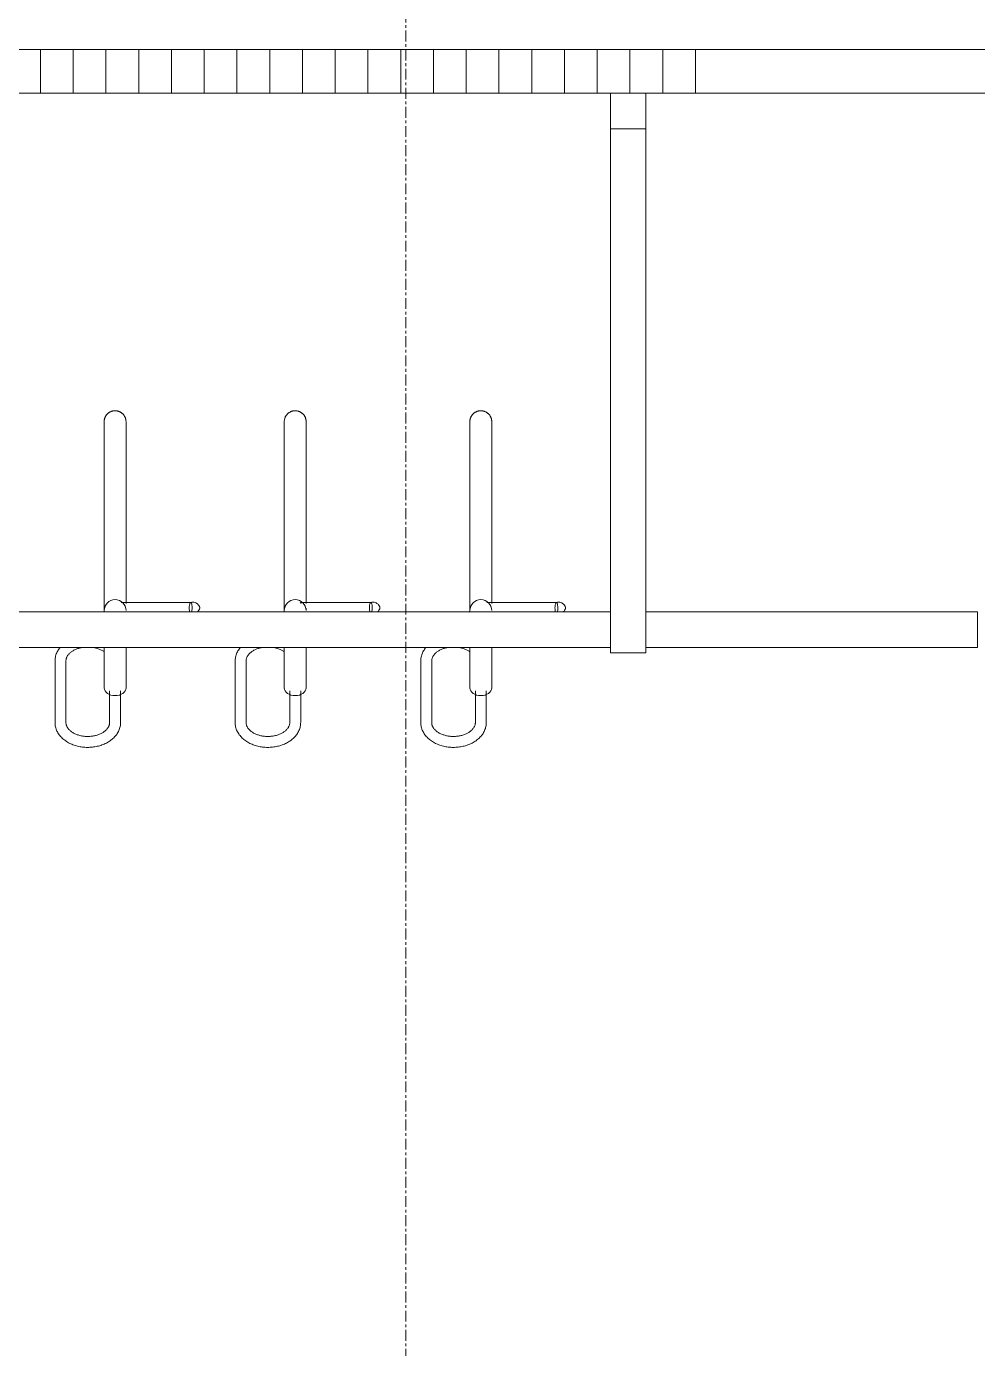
# Model space of a CAD drawing. Header units: inches. Extents: x 3268 to 7018, y 976 to 6708.
# Drawn here: x 4537.1 to 4580.7, y 3750.7 to 3811.2 of the extents above; entities that cross this region are included whole.
import ezdxf

# ---------------------------------------------------------------- set-up
doc = ezdxf.new("R2010")
doc.units = ezdxf.units.IN
doc.header["$MEASUREMENT"] = 0
doc.linetypes.add('Grid Line 1_2_', pattern=[0.875, 0.5, -0.125, 0.125, -0.125])
for name, color, linetype, lineweight in [('A-GENM', 13, 'Continuous', 9), ('A-WALL', 113, 'Continuous', 9), ('A-WALL-PATT', 111, 'Continuous', 15), ('S-GRID', 1, 'Continuous', 9)]:
    doc.layers.add(name, color=color, linetype=linetype, lineweight=lineweight)

# ---------------------------------------------------------------- blocks, each defined once
blk = doc.blocks.new('Bike File Wall - as Specified-6058706-Overall Retail Plan Opt 2')
at = {"layer": 'A-GENM'}
for p, q in [((4563.875, 3806.524), (4563.875, 3808.149)), ((4565.5, 3808.149), (4563.875, 3808.149)), ((4565.5, 3808.149), (4565.5, 3806.524)), ((4563.875, 3782.524), (4563.875, 3806.524)), ((4563.875, 3806.524), (4565.5, 3806.524)), ((4565.5, 3806.524), (4565.5, 3782.524)), ((4540.688, 3792.234), (4540.688, 3785.34)), ((4540.688, 3792.234), (4540.688, 3784.399)), ((4541.688, 3785.34), (4541.688, 3792.234)), ((4541.688, 3784.803), (4541.688, 3792.234)), ((4548.938, 3792.234), (4548.938, 3785.34)), ((4548.938, 3792.234), (4548.938, 3784.399)), ((4549.938, 3785.34), (4549.938, 3792.234)), ((4549.938, 3784.803), (4549.938, 3792.234)), ((4557.438, 3792.234), (4557.438, 3785.34)), ((4557.438, 3792.234), (4557.438, 3784.399)), ((4558.438, 3785.34), (4558.438, 3792.234)), ((4558.438, 3784.803), (4558.438, 3792.234)), ((4544.65, 3784.836), (4541.471, 3784.836)), ((4552.9, 3784.836), (4549.696, 3784.836)), ((4561.4, 3784.836), (4558.221, 3784.836)), ((4563.875, 3784.399), (4533.5, 3784.399)), ((4580.688, 3784.399), (4565.5, 3784.399)), ((4580.688, 3784.399), (4580.688, 3782.774)), ((4563.875, 3782.774), (4533.5, 3782.774)), ((4540.688, 3782.774), (4540.688, 3780.92)), ((4541.688, 3780.92), (4541.688, 3782.774)), ((4548.938, 3782.774), (4548.938, 3780.92)), ((4549.938, 3780.92), (4549.938, 3782.774)), ((4557.438, 3782.774), (4557.438, 3780.92)), ((4558.438, 3780.92), (4558.438, 3782.774)), ((4563.875, 3782.524), (4565.5, 3782.524)), ((4580.688, 3782.774), (4565.5, 3782.774)), ((4538.438, 3782.158), (4538.438, 3779.329)), ((4538.938, 3779.329), (4538.938, 3782.158)), ((4546.688, 3782.158), (4546.688, 3779.329)), ((4547.188, 3779.329), (4547.188, 3782.158)), ((4555.188, 3782.158), (4555.188, 3779.329)), ((4555.688, 3779.329), (4555.688, 3782.158)), ((4540.938, 3780.791), (4540.938, 3779.329)), ((4541.438, 3779.329), (4541.438, 3780.791)), ((4549.188, 3780.791), (4549.188, 3779.329)), ((4549.688, 3779.329), (4549.688, 3780.791)), ((4557.688, 3780.791), (4557.688, 3779.329)), ((4558.188, 3779.329), (4558.188, 3780.791))]:
    blk.add_line(p, q, dxfattribs=at)
at = {"layer": 'A-GENM', "flags": 128}
for points in [[(4540.688, 3793.113), (4540.688, 3793.133), (4540.689, 3793.153), (4540.691, 3793.173), (4540.694, 3793.192), (4540.698, 3793.212), (4540.702, 3793.232), (4540.707, 3793.251), (4540.713, 3793.27), (4540.72, 3793.289), (4540.727, 3793.307), (4540.735, 3793.326), (4540.744, 3793.344), (4540.754, 3793.361), (4540.764, 3793.378), (4540.775, 3793.395), (4540.787, 3793.411), (4540.799, 3793.427), (4540.812, 3793.442), (4540.825, 3793.457), (4540.839, 3793.471), (4540.854, 3793.485), (4540.869, 3793.498), (4540.885, 3793.511), (4540.901, 3793.522), (4540.918, 3793.533), (4540.935, 3793.544), (4540.952, 3793.554), (4540.97, 3793.563), (4540.988, 3793.571), (4541.007, 3793.579), (4541.025, 3793.586), (4541.044, 3793.592), (4541.064, 3793.597), (4541.083, 3793.602), (4541.103, 3793.605), (4541.123, 3793.608), (4541.143, 3793.611), (4541.162, 3793.612), (4541.182, 3793.613), (4541.202, 3793.613), (4541.222, 3793.612), (4541.242, 3793.61), (4541.262, 3793.607), (4541.282, 3793.604), (4541.301, 3793.6), (4541.321, 3793.595), (4541.34, 3793.589), (4541.359, 3793.583), (4541.378, 3793.575), (4541.396, 3793.567), (4541.414, 3793.559), (4541.432, 3793.549), (4541.449, 3793.539), (4541.466, 3793.528), (4541.482, 3793.517), (4541.498, 3793.505), (4541.513, 3793.492), (4541.528, 3793.479), (4541.543, 3793.465), (4541.557, 3793.45), (4541.57, 3793.435), (4541.582, 3793.42), (4541.594, 3793.404), (4541.606, 3793.387), (4541.616, 3793.37), (4541.626, 3793.353), (4541.636, 3793.335), (4541.644, 3793.317), (4541.652, 3793.299), (4541.659, 3793.28), (4541.665, 3793.261), (4541.671, 3793.242), (4541.676, 3793.223), (4541.68, 3793.203), (4541.683, 3793.183), (4541.685, 3793.163), (4541.687, 3793.144), (4541.688, 3793.124), (4541.688, 3793.113)], [(4548.938, 3793.113), (4548.938, 3793.133), (4548.939, 3793.153), (4548.941, 3793.173), (4548.944, 3793.192), (4548.948, 3793.212), (4548.952, 3793.232), (4548.957, 3793.251), (4548.963, 3793.27), (4548.97, 3793.289), (4548.977, 3793.307), (4548.985, 3793.326), (4548.994, 3793.344), (4549.004, 3793.361), (4549.014, 3793.378), (4549.025, 3793.395), (4549.037, 3793.411), (4549.049, 3793.427), (4549.062, 3793.442), (4549.075, 3793.457), (4549.089, 3793.471), (4549.104, 3793.485), (4549.119, 3793.498), (4549.135, 3793.511), (4549.151, 3793.522), (4549.168, 3793.533), (4549.185, 3793.544), (4549.202, 3793.554), (4549.22, 3793.563), (4549.238, 3793.571), (4549.257, 3793.579), (4549.275, 3793.586), (4549.294, 3793.592), (4549.314, 3793.597), (4549.333, 3793.602), (4549.353, 3793.605), (4549.373, 3793.608), (4549.393, 3793.611), (4549.412, 3793.612), (4549.432, 3793.613), (4549.452, 3793.613), (4549.472, 3793.612), (4549.492, 3793.61), (4549.512, 3793.607), (4549.532, 3793.604), (4549.551, 3793.6), (4549.571, 3793.595), (4549.59, 3793.589), (4549.609, 3793.583), (4549.628, 3793.575), (4549.646, 3793.567), (4549.664, 3793.559), (4549.682, 3793.549), (4549.699, 3793.539), (4549.716, 3793.528), (4549.732, 3793.517), (4549.748, 3793.505), (4549.763, 3793.492), (4549.778, 3793.479), (4549.793, 3793.465), (4549.807, 3793.45), (4549.82, 3793.435), (4549.832, 3793.42), (4549.844, 3793.404), (4549.856, 3793.387), (4549.866, 3793.37), (4549.876, 3793.353), (4549.886, 3793.335), (4549.894, 3793.317), (4549.902, 3793.299), (4549.909, 3793.28), (4549.915, 3793.261), (4549.921, 3793.242), (4549.926, 3793.223), (4549.93, 3793.203), (4549.933, 3793.183), (4549.935, 3793.163), (4549.937, 3793.144), (4549.938, 3793.124), (4549.938, 3793.113)], [(4557.438, 3793.113), (4557.438, 3793.133), (4557.439, 3793.153), (4557.441, 3793.173), (4557.444, 3793.192), (4557.448, 3793.212), (4557.452, 3793.232), (4557.457, 3793.251), (4557.463, 3793.27), (4557.47, 3793.289), (4557.477, 3793.307), (4557.485, 3793.326), (4557.494, 3793.344), (4557.504, 3793.361), (4557.514, 3793.378), (4557.525, 3793.395), (4557.537, 3793.411), (4557.549, 3793.427), (4557.562, 3793.442), (4557.575, 3793.457), (4557.589, 3793.471), (4557.604, 3793.485), (4557.619, 3793.498), (4557.635, 3793.511), (4557.651, 3793.522), (4557.668, 3793.533), (4557.685, 3793.544), (4557.702, 3793.554), (4557.72, 3793.563), (4557.738, 3793.571), (4557.757, 3793.579), (4557.775, 3793.586), (4557.794, 3793.592), (4557.814, 3793.597), (4557.833, 3793.602), (4557.853, 3793.605), (4557.873, 3793.608), (4557.893, 3793.611), (4557.912, 3793.612), (4557.932, 3793.613), (4557.952, 3793.613), (4557.972, 3793.612), (4557.992, 3793.61), (4558.012, 3793.607), (4558.032, 3793.604), (4558.051, 3793.6), (4558.071, 3793.595), (4558.09, 3793.589), (4558.109, 3793.583), (4558.128, 3793.575), (4558.146, 3793.567), (4558.164, 3793.559), (4558.182, 3793.549), (4558.199, 3793.539), (4558.216, 3793.528), (4558.232, 3793.517), (4558.248, 3793.505), (4558.263, 3793.492), (4558.278, 3793.479), (4558.293, 3793.465), (4558.307, 3793.45), (4558.32, 3793.435), (4558.332, 3793.42), (4558.344, 3793.404), (4558.356, 3793.387), (4558.366, 3793.37), (4558.376, 3793.353), (4558.386, 3793.335), (4558.394, 3793.317), (4558.402, 3793.299), (4558.409, 3793.28), (4558.415, 3793.261), (4558.421, 3793.242), (4558.426, 3793.223), (4558.43, 3793.203), (4558.433, 3793.183), (4558.435, 3793.163), (4558.437, 3793.144), (4558.438, 3793.124), (4558.438, 3793.113)], [(4540.688, 3792.234), (4540.688, 3792.317), (4540.688, 3792.397), (4540.688, 3792.473), (4540.688, 3792.545), (4540.688, 3792.613), (4540.688, 3792.677), (4540.688, 3792.738), (4540.688, 3792.794), (4540.688, 3792.845), (4540.688, 3792.893), (4540.688, 3792.936), (4540.688, 3792.974), (4540.688, 3793.008), (4540.688, 3793.037), (4540.688, 3793.061), (4540.688, 3793.081), (4540.688, 3793.096), (4540.688, 3793.106), (4540.688, 3793.112), (4540.688, 3793.113)], [(4540.688, 3793.113), (4540.688, 3793.11), (4540.688, 3793.103), (4540.688, 3793.091), (4540.688, 3793.074), (4540.688, 3793.053), (4540.688, 3793.027), (4540.688, 3792.996), (4540.688, 3792.96), (4540.688, 3792.92), (4540.688, 3792.876), (4540.688, 3792.827), (4540.688, 3792.774), (4540.688, 3792.716), (4540.688, 3792.654), (4540.688, 3792.589), (4540.688, 3792.519), (4540.688, 3792.445), (4540.688, 3792.368), (4540.688, 3792.287), (4540.688, 3792.234)], [(4541.688, 3792.234), (4541.688, 3792.317), (4541.688, 3792.397), (4541.688, 3792.473), (4541.688, 3792.545), (4541.688, 3792.613), (4541.688, 3792.677), (4541.688, 3792.738), (4541.688, 3792.794), (4541.688, 3792.845), (4541.688, 3792.893), (4541.688, 3792.936), (4541.688, 3792.974), (4541.688, 3793.008), (4541.688, 3793.037), (4541.688, 3793.061), (4541.688, 3793.081), (4541.688, 3793.096), (4541.688, 3793.106), (4541.688, 3793.112), (4541.688, 3793.113)], [(4541.688, 3793.113), (4541.688, 3793.11), (4541.688, 3793.103), (4541.688, 3793.091), (4541.688, 3793.074), (4541.688, 3793.053), (4541.688, 3793.027), (4541.688, 3792.996), (4541.688, 3792.96), (4541.688, 3792.92), (4541.688, 3792.876), (4541.688, 3792.827), (4541.688, 3792.774), (4541.688, 3792.716), (4541.688, 3792.654), (4541.688, 3792.589), (4541.688, 3792.519), (4541.688, 3792.445), (4541.688, 3792.368), (4541.688, 3792.287), (4541.688, 3792.234)], [(4548.938, 3792.234), (4548.938, 3792.317), (4548.938, 3792.397), (4548.938, 3792.473), (4548.938, 3792.545), (4548.938, 3792.613), (4548.938, 3792.677), (4548.938, 3792.738), (4548.938, 3792.794), (4548.938, 3792.845), (4548.938, 3792.893), (4548.938, 3792.936), (4548.938, 3792.974), (4548.938, 3793.008), (4548.938, 3793.037), (4548.938, 3793.061), (4548.938, 3793.081), (4548.938, 3793.096), (4548.938, 3793.106), (4548.938, 3793.112), (4548.938, 3793.113)], [(4548.938, 3793.113), (4548.938, 3793.11), (4548.938, 3793.103), (4548.938, 3793.091), (4548.938, 3793.074), (4548.938, 3793.053), (4548.938, 3793.027), (4548.938, 3792.996), (4548.938, 3792.96), (4548.938, 3792.92), (4548.938, 3792.876), (4548.938, 3792.827), (4548.938, 3792.774), (4548.938, 3792.716), (4548.938, 3792.654), (4548.938, 3792.589), (4548.938, 3792.519), (4548.938, 3792.445), (4548.938, 3792.368), (4548.938, 3792.287), (4548.938, 3792.234)], [(4549.938, 3792.234), (4549.938, 3792.317), (4549.938, 3792.397), (4549.938, 3792.473), (4549.938, 3792.545), (4549.938, 3792.613), (4549.938, 3792.677), (4549.938, 3792.738), (4549.938, 3792.794), (4549.938, 3792.845), (4549.938, 3792.893), (4549.938, 3792.936), (4549.938, 3792.974), (4549.938, 3793.008), (4549.938, 3793.037), (4549.938, 3793.061), (4549.938, 3793.081), (4549.938, 3793.096), (4549.938, 3793.106), (4549.938, 3793.112), (4549.938, 3793.113)], [(4549.938, 3793.113), (4549.938, 3793.11), (4549.938, 3793.103), (4549.938, 3793.091), (4549.938, 3793.074), (4549.938, 3793.053), (4549.938, 3793.027), (4549.938, 3792.996), (4549.938, 3792.96), (4549.938, 3792.92), (4549.938, 3792.876), (4549.938, 3792.827), (4549.938, 3792.774), (4549.938, 3792.716), (4549.938, 3792.654), (4549.938, 3792.589), (4549.938, 3792.519), (4549.938, 3792.445), (4549.938, 3792.368), (4549.938, 3792.287), (4549.938, 3792.234)], [(4557.438, 3792.234), (4557.438, 3792.317), (4557.438, 3792.397), (4557.438, 3792.473), (4557.438, 3792.545), (4557.438, 3792.613), (4557.438, 3792.677), (4557.438, 3792.738), (4557.438, 3792.794), (4557.438, 3792.845), (4557.438, 3792.893), (4557.438, 3792.936), (4557.438, 3792.974), (4557.438, 3793.008), (4557.438, 3793.037), (4557.438, 3793.061), (4557.438, 3793.081), (4557.438, 3793.096), (4557.438, 3793.106), (4557.438, 3793.112), (4557.438, 3793.113)], [(4557.438, 3793.113), (4557.438, 3793.11), (4557.438, 3793.103), (4557.438, 3793.091), (4557.438, 3793.074), (4557.438, 3793.053), (4557.438, 3793.027), (4557.438, 3792.996), (4557.438, 3792.96), (4557.438, 3792.92), (4557.438, 3792.876), (4557.438, 3792.827), (4557.438, 3792.774), (4557.438, 3792.716), (4557.438, 3792.654), (4557.438, 3792.589), (4557.438, 3792.519), (4557.438, 3792.445), (4557.438, 3792.368), (4557.438, 3792.287), (4557.438, 3792.234)], [(4558.438, 3792.234), (4558.438, 3792.317), (4558.438, 3792.397), (4558.438, 3792.473), (4558.438, 3792.545), (4558.438, 3792.613), (4558.438, 3792.677), (4558.438, 3792.738), (4558.438, 3792.794), (4558.438, 3792.845), (4558.438, 3792.893), (4558.438, 3792.936), (4558.438, 3792.974), (4558.438, 3793.008), (4558.438, 3793.037), (4558.438, 3793.061), (4558.438, 3793.081), (4558.438, 3793.096), (4558.438, 3793.106), (4558.438, 3793.112), (4558.438, 3793.113)], [(4558.438, 3793.113), (4558.438, 3793.11), (4558.438, 3793.103), (4558.438, 3793.091), (4558.438, 3793.074), (4558.438, 3793.053), (4558.438, 3793.027), (4558.438, 3792.996), (4558.438, 3792.96), (4558.438, 3792.92), (4558.438, 3792.876), (4558.438, 3792.827), (4558.438, 3792.774), (4558.438, 3792.716), (4558.438, 3792.654), (4558.438, 3792.589), (4558.438, 3792.519), (4558.438, 3792.445), (4558.438, 3792.368), (4558.438, 3792.287), (4558.438, 3792.234)], [(4540.688, 3784.521), (4540.688, 3784.547), (4540.688, 3784.578), (4540.688, 3784.613), (4540.688, 3784.653), (4540.688, 3784.698), (4540.688, 3784.747), (4540.688, 3784.8), (4540.688, 3784.858), (4540.688, 3784.919), (4540.688, 3784.985), (4540.688, 3785.055), (4540.688, 3785.128), (4540.688, 3785.206), (4540.688, 3785.287), (4540.688, 3785.34)], [(4541.688, 3785.34), (4541.688, 3785.257), (4541.688, 3785.177), (4541.688, 3785.101), (4541.688, 3785.029), (4541.688, 3784.961), (4541.688, 3784.896), (4541.688, 3784.836), (4541.688, 3784.78)], [(4548.938, 3784.698), (4548.938, 3784.747), (4548.938, 3784.8), (4548.938, 3784.858), (4548.938, 3784.919), (4548.938, 3784.985), (4548.938, 3785.055), (4548.938, 3785.128), (4548.938, 3785.206), (4548.938, 3785.287), (4548.938, 3785.34)], [(4549.938, 3785.34), (4549.938, 3785.257), (4549.938, 3785.177), (4549.938, 3785.101), (4549.938, 3785.029), (4549.938, 3784.961), (4549.938, 3784.896), (4549.938, 3784.836), (4549.938, 3784.78)], [(4557.438, 3784.521), (4557.438, 3784.547), (4557.438, 3784.578), (4557.438, 3784.613), (4557.438, 3784.653), (4557.438, 3784.698), (4557.438, 3784.747), (4557.438, 3784.8), (4557.438, 3784.858), (4557.438, 3784.919), (4557.438, 3784.985), (4557.438, 3785.055), (4557.438, 3785.128), (4557.438, 3785.206), (4557.438, 3785.287), (4557.438, 3785.34)], [(4558.438, 3785.34), (4558.438, 3785.257), (4558.438, 3785.177), (4558.438, 3785.101), (4558.438, 3785.029), (4558.438, 3784.961), (4558.438, 3784.896), (4558.438, 3784.836), (4558.438, 3784.78)], [(4544.646, 3784.835), (4544.696, 3784.846), (4544.75, 3784.848), (4544.802, 3784.842), (4544.851, 3784.83), (4544.893, 3784.812), (4544.929, 3784.792), (4544.957, 3784.77), (4544.98, 3784.75), (4544.998, 3784.731), (4545.013, 3784.713), (4545.024, 3784.698), (4545.033, 3784.684), (4545.04, 3784.671), (4545.045, 3784.66), (4545.05, 3784.65), (4545.054, 3784.642), (4545.057, 3784.634), (4545.059, 3784.627), (4545.061, 3784.622), (4545.062, 3784.616), (4545.064, 3784.612), (4545.065, 3784.608), (4545.066, 3784.604), (4545.066, 3784.601), (4545.067, 3784.598), (4545.067, 3784.596), (4545.068, 3784.594), (4545.068, 3784.593), (4545.068, 3784.591), (4545.068, 3784.59), (4545.068, 3784.589), (4545.068, 3784.588), (4545.068, 3784.588), (4545.069, 3784.587), (4545.069, 3784.587)], [(4552.896, 3784.835), (4552.946, 3784.846), (4553, 3784.848), (4553.052, 3784.842), (4553.101, 3784.83), (4553.143, 3784.812), (4553.179, 3784.792), (4553.207, 3784.77), (4553.23, 3784.75), (4553.248, 3784.731), (4553.263, 3784.713), (4553.274, 3784.698), (4553.283, 3784.684), (4553.29, 3784.671), (4553.295, 3784.66), (4553.3, 3784.65), (4553.304, 3784.642), (4553.307, 3784.634), (4553.309, 3784.627), (4553.311, 3784.622), (4553.312, 3784.616), (4553.314, 3784.612), (4553.315, 3784.608), (4553.316, 3784.604), (4553.316, 3784.601), (4553.317, 3784.598), (4553.317, 3784.596), (4553.318, 3784.594), (4553.318, 3784.593), (4553.318, 3784.591), (4553.318, 3784.59), (4553.318, 3784.589), (4553.318, 3784.588), (4553.318, 3784.588), (4553.319, 3784.587), (4553.319, 3784.587)], [(4561.396, 3784.835), (4561.446, 3784.846), (4561.5, 3784.848), (4561.552, 3784.842), (4561.601, 3784.83), (4561.643, 3784.812), (4561.679, 3784.792), (4561.707, 3784.77), (4561.73, 3784.75), (4561.748, 3784.731), (4561.763, 3784.713), (4561.774, 3784.698), (4561.783, 3784.684), (4561.79, 3784.671), (4561.795, 3784.66), (4561.8, 3784.65), (4561.804, 3784.642), (4561.807, 3784.634), (4561.809, 3784.627), (4561.811, 3784.622), (4561.812, 3784.616), (4561.814, 3784.612), (4561.815, 3784.608), (4561.816, 3784.604), (4561.816, 3784.601), (4561.817, 3784.598), (4561.817, 3784.596), (4561.818, 3784.594), (4561.818, 3784.593), (4561.818, 3784.591), (4561.818, 3784.59), (4561.818, 3784.589), (4561.818, 3784.588), (4561.818, 3784.588), (4561.819, 3784.587), (4561.819, 3784.587)], [(4540.693, 3784.391), (4540.69, 3784.41), (4540.689, 3784.43), (4540.688, 3784.45), (4540.688, 3784.461)], [(4544.957, 3784.402), (4544.98, 3784.422), (4544.998, 3784.441), (4545.013, 3784.459), (4545.024, 3784.474), (4545.033, 3784.488), (4545.04, 3784.501), (4545.045, 3784.512), (4545.05, 3784.522), (4545.054, 3784.53), (4545.057, 3784.538), (4545.059, 3784.545), (4545.061, 3784.551), (4545.062, 3784.556), (4545.064, 3784.56), (4545.065, 3784.564), (4545.066, 3784.568), (4545.066, 3784.571), (4545.067, 3784.574), (4545.067, 3784.576), (4545.068, 3784.578), (4545.068, 3784.58), (4545.068, 3784.581), (4545.068, 3784.582), (4545.068, 3784.583), (4545.068, 3784.584), (4545.068, 3784.585), (4545.069, 3784.585), (4545.069, 3784.585)], [(4549.938, 3784.566), (4549.938, 3784.537), (4549.938, 3784.512)], [(4553.207, 3784.402), (4553.23, 3784.422), (4553.248, 3784.441), (4553.263, 3784.459), (4553.274, 3784.474), (4553.283, 3784.488), (4553.29, 3784.501), (4553.295, 3784.512), (4553.3, 3784.522), (4553.304, 3784.53), (4553.307, 3784.538), (4553.309, 3784.545), (4553.311, 3784.551), (4553.312, 3784.556), (4553.314, 3784.56), (4553.315, 3784.564), (4553.316, 3784.568), (4553.316, 3784.571), (4553.317, 3784.574), (4553.317, 3784.576), (4553.318, 3784.578), (4553.318, 3784.58), (4553.318, 3784.581), (4553.318, 3784.582), (4553.318, 3784.583), (4553.318, 3784.584), (4553.318, 3784.585), (4553.319, 3784.585), (4553.319, 3784.585)], [(4557.443, 3784.391), (4557.44, 3784.41), (4557.439, 3784.43), (4557.438, 3784.45), (4557.438, 3784.461)], [(4561.707, 3784.402), (4561.73, 3784.422), (4561.748, 3784.441), (4561.763, 3784.459), (4561.774, 3784.474), (4561.783, 3784.488), (4561.79, 3784.501), (4561.795, 3784.512), (4561.8, 3784.522), (4561.804, 3784.53), (4561.807, 3784.538), (4561.809, 3784.545), (4561.811, 3784.551), (4561.812, 3784.556), (4561.814, 3784.56), (4561.815, 3784.564), (4561.816, 3784.568), (4561.816, 3784.571), (4561.817, 3784.574), (4561.817, 3784.576), (4561.818, 3784.578), (4561.818, 3784.58), (4561.818, 3784.581), (4561.818, 3784.582), (4561.818, 3784.583), (4561.818, 3784.584), (4561.818, 3784.585), (4561.819, 3784.585), (4561.819, 3784.585)], [(4538.676, 3782.775), (4538.644, 3782.736), (4538.614, 3782.695), (4538.586, 3782.653), (4538.56, 3782.61), (4538.537, 3782.566), (4538.515, 3782.521), (4538.497, 3782.475), (4538.48, 3782.428), (4538.466, 3782.38), (4538.455, 3782.332), (4538.447, 3782.283), (4538.441, 3782.234), (4538.438, 3782.184), (4538.438, 3782.158)], [(4538.938, 3782.158), (4538.938, 3782.179), (4538.94, 3782.2), (4538.943, 3782.222), (4538.948, 3782.243), (4538.953, 3782.264), (4538.96, 3782.286), (4538.968, 3782.308), (4538.978, 3782.33), (4538.989, 3782.352), (4539.001, 3782.374), (4539.015, 3782.396), (4539.03, 3782.418), (4539.047, 3782.44), (4539.066, 3782.461), (4539.086, 3782.483), (4539.107, 3782.504), (4539.13, 3782.525), (4539.155, 3782.546), (4539.181, 3782.566), (4539.208, 3782.586), (4539.237, 3782.605), (4539.268, 3782.623), (4539.299, 3782.641), (4539.332, 3782.658), (4539.366, 3782.674), (4539.401, 3782.689), (4539.437, 3782.703), (4539.474, 3782.717), (4539.512, 3782.729), (4539.551, 3782.741), (4539.591, 3782.751), (4539.631, 3782.76), (4539.672, 3782.768), (4539.714, 3782.775)], [(4540.181, 3782.772), (4540.222, 3782.764), (4540.263, 3782.756), (4540.303, 3782.746), (4540.343, 3782.735), (4540.381, 3782.724), (4540.419, 3782.711), (4540.455, 3782.697), (4540.491, 3782.682), (4540.526, 3782.667), (4540.559, 3782.65), (4540.591, 3782.633), (4540.622, 3782.615), (4540.652, 3782.596), (4540.68, 3782.577)], [(4546.926, 3782.775), (4546.894, 3782.736), (4546.864, 3782.695), (4546.836, 3782.653), (4546.81, 3782.61), (4546.787, 3782.566), (4546.765, 3782.521), (4546.747, 3782.475), (4546.73, 3782.428), (4546.716, 3782.38), (4546.705, 3782.332), (4546.697, 3782.283), (4546.691, 3782.234), (4546.688, 3782.184), (4546.688, 3782.158)], [(4547.188, 3782.158), (4547.188, 3782.179), (4547.19, 3782.2), (4547.193, 3782.222), (4547.198, 3782.243), (4547.203, 3782.264), (4547.21, 3782.286), (4547.218, 3782.308), (4547.228, 3782.33), (4547.239, 3782.352), (4547.251, 3782.374), (4547.265, 3782.396), (4547.28, 3782.418), (4547.297, 3782.44), (4547.316, 3782.461), (4547.336, 3782.483), (4547.357, 3782.504), (4547.38, 3782.525), (4547.405, 3782.546), (4547.431, 3782.566), (4547.458, 3782.586), (4547.487, 3782.605), (4547.518, 3782.623), (4547.549, 3782.641), (4547.582, 3782.658), (4547.616, 3782.674), (4547.651, 3782.689), (4547.687, 3782.703), (4547.724, 3782.717), (4547.762, 3782.729), (4547.801, 3782.741), (4547.841, 3782.751), (4547.881, 3782.76), (4547.922, 3782.768), (4547.964, 3782.775)], [(4548.431, 3782.772), (4548.472, 3782.764), (4548.513, 3782.756), (4548.553, 3782.746), (4548.593, 3782.735), (4548.631, 3782.724), (4548.669, 3782.711), (4548.705, 3782.697), (4548.741, 3782.682), (4548.776, 3782.667), (4548.809, 3782.65), (4548.841, 3782.633), (4548.872, 3782.615), (4548.902, 3782.596), (4548.93, 3782.577)], [(4555.426, 3782.775), (4555.394, 3782.736), (4555.364, 3782.695), (4555.336, 3782.653), (4555.31, 3782.61), (4555.287, 3782.566), (4555.265, 3782.521), (4555.247, 3782.475), (4555.23, 3782.428), (4555.216, 3782.38), (4555.205, 3782.332), (4555.197, 3782.283), (4555.191, 3782.234), (4555.188, 3782.184), (4555.188, 3782.158)], [(4555.688, 3782.158), (4555.688, 3782.179), (4555.69, 3782.2), (4555.693, 3782.222), (4555.698, 3782.243), (4555.703, 3782.264), (4555.71, 3782.286), (4555.718, 3782.308), (4555.728, 3782.33), (4555.739, 3782.352), (4555.751, 3782.374), (4555.765, 3782.396), (4555.78, 3782.418), (4555.797, 3782.44), (4555.816, 3782.461), (4555.836, 3782.483), (4555.857, 3782.504), (4555.88, 3782.525), (4555.905, 3782.546), (4555.931, 3782.566), (4555.958, 3782.586), (4555.987, 3782.605), (4556.018, 3782.623), (4556.049, 3782.641), (4556.082, 3782.658), (4556.116, 3782.674), (4556.151, 3782.689), (4556.187, 3782.703), (4556.224, 3782.717), (4556.262, 3782.729), (4556.301, 3782.741), (4556.341, 3782.751), (4556.381, 3782.76), (4556.422, 3782.768), (4556.464, 3782.775)], [(4556.931, 3782.772), (4556.972, 3782.764), (4557.013, 3782.756), (4557.053, 3782.746), (4557.093, 3782.735), (4557.131, 3782.724), (4557.169, 3782.711), (4557.205, 3782.697), (4557.241, 3782.682), (4557.276, 3782.667), (4557.309, 3782.65), (4557.341, 3782.633), (4557.372, 3782.615), (4557.402, 3782.596), (4557.43, 3782.577)], [(4538.438, 3779.329), (4538.439, 3779.28), (4538.443, 3779.231), (4538.45, 3779.182), (4538.46, 3779.133), (4538.472, 3779.085), (4538.487, 3779.037), (4538.505, 3778.991), (4538.525, 3778.945), (4538.547, 3778.901), (4538.572, 3778.857), (4538.599, 3778.814), (4538.628, 3778.773), (4538.659, 3778.733), (4538.692, 3778.694), (4538.727, 3778.656), (4538.763, 3778.62), (4538.801, 3778.585), (4538.841, 3778.552), (4538.883, 3778.52), (4538.925, 3778.489), (4538.97, 3778.46), (4539.015, 3778.432), (4539.062, 3778.406), (4539.11, 3778.381), (4539.159, 3778.358), (4539.209, 3778.336), (4539.26, 3778.316), (4539.312, 3778.297), (4539.365, 3778.28), (4539.419, 3778.264), (4539.473, 3778.25), (4539.528, 3778.238), (4539.583, 3778.227), (4539.639, 3778.218), (4539.695, 3778.21), (4539.752, 3778.204), (4539.808, 3778.2), (4539.865, 3778.197), (4539.922, 3778.196), (4539.98, 3778.196), (4540.037, 3778.198), (4540.093, 3778.201), (4540.15, 3778.207), (4540.206, 3778.214), (4540.263, 3778.222), (4540.318, 3778.232), (4540.373, 3778.244), (4540.428, 3778.257), (4540.482, 3778.271), (4540.535, 3778.288), (4540.587, 3778.306), (4540.639, 3778.325), (4540.69, 3778.346), (4540.739, 3778.368), (4540.788, 3778.392), (4540.835, 3778.418), (4540.882, 3778.445), (4540.927, 3778.473), (4540.97, 3778.503), (4541.012, 3778.534), (4541.053, 3778.567), (4541.092, 3778.601), (4541.13, 3778.637), (4541.165, 3778.674), (4541.199, 3778.712), (4541.231, 3778.751), (4541.261, 3778.792), (4541.29, 3778.834), (4541.315, 3778.877), (4541.339, 3778.921), (4541.36, 3778.966), (4541.379, 3779.012), (4541.395, 3779.059), (4541.409, 3779.107), (4541.42, 3779.155), (4541.429, 3779.204), (4541.435, 3779.253), (4541.437, 3779.303), (4541.438, 3779.329)], [(4540.938, 3779.329), (4540.937, 3779.308), (4540.935, 3779.287), (4540.932, 3779.266), (4540.928, 3779.244), (4540.923, 3779.223), (4540.916, 3779.201), (4540.908, 3779.179), (4540.898, 3779.157), (4540.887, 3779.135), (4540.875, 3779.113), (4540.861, 3779.091), (4540.845, 3779.069), (4540.828, 3779.047), (4540.81, 3779.026), (4540.79, 3779.004), (4540.768, 3778.983), (4540.745, 3778.962), (4540.721, 3778.941), (4540.695, 3778.921), (4540.667, 3778.901), (4540.638, 3778.882), (4540.608, 3778.864), (4540.577, 3778.846), (4540.544, 3778.829), (4540.51, 3778.813), (4540.475, 3778.798), (4540.439, 3778.784), (4540.401, 3778.77), (4540.363, 3778.758), (4540.325, 3778.747), (4540.285, 3778.736), (4540.244, 3778.727), (4540.203, 3778.719), (4540.162, 3778.712), (4540.12, 3778.706), (4540.078, 3778.702), (4540.035, 3778.699), (4539.992, 3778.696), (4539.949, 3778.696), (4539.907, 3778.696), (4539.864, 3778.697), (4539.821, 3778.7), (4539.778, 3778.704), (4539.736, 3778.709), (4539.695, 3778.715), (4539.653, 3778.723), (4539.613, 3778.731), (4539.572, 3778.741), (4539.533, 3778.752), (4539.495, 3778.763), (4539.457, 3778.776), (4539.42, 3778.79), (4539.385, 3778.805), (4539.35, 3778.821), (4539.317, 3778.837), (4539.284, 3778.854), (4539.253, 3778.872), (4539.224, 3778.891), (4539.196, 3778.91), (4539.169, 3778.93), (4539.144, 3778.951), (4539.12, 3778.971), (4539.097, 3778.993), (4539.076, 3779.014), (4539.057, 3779.036), (4539.039, 3779.058), (4539.023, 3779.08), (4539.008, 3779.102), (4538.995, 3779.124), (4538.983, 3779.146), (4538.973, 3779.167), (4538.964, 3779.189), (4538.957, 3779.211), (4538.95, 3779.233), (4538.945, 3779.254), (4538.942, 3779.275), (4538.939, 3779.297), (4538.938, 3779.318), (4538.938, 3779.329)], [(4546.688, 3779.329), (4546.689, 3779.28), (4546.693, 3779.231), (4546.7, 3779.182), (4546.71, 3779.133), (4546.722, 3779.085), (4546.737, 3779.037), (4546.755, 3778.991), (4546.775, 3778.945), (4546.797, 3778.901), (4546.822, 3778.857), (4546.849, 3778.814), (4546.878, 3778.773), (4546.909, 3778.733), (4546.942, 3778.694), (4546.977, 3778.656), (4547.013, 3778.62), (4547.051, 3778.585), (4547.091, 3778.552), (4547.133, 3778.52), (4547.175, 3778.489), (4547.22, 3778.46), (4547.265, 3778.432), (4547.312, 3778.406), (4547.36, 3778.381), (4547.409, 3778.358), (4547.459, 3778.336), (4547.51, 3778.316), (4547.562, 3778.297), (4547.615, 3778.28), (4547.669, 3778.264), (4547.723, 3778.25), (4547.778, 3778.238), (4547.833, 3778.227), (4547.889, 3778.218), (4547.945, 3778.21), (4548.002, 3778.204), (4548.058, 3778.2), (4548.115, 3778.197), (4548.172, 3778.196), (4548.23, 3778.196), (4548.287, 3778.198), (4548.343, 3778.201), (4548.4, 3778.207), (4548.456, 3778.214), (4548.513, 3778.222), (4548.568, 3778.232), (4548.623, 3778.244), (4548.678, 3778.257), (4548.732, 3778.271), (4548.785, 3778.288), (4548.837, 3778.306), (4548.889, 3778.325), (4548.94, 3778.346), (4548.989, 3778.368), (4549.038, 3778.392), (4549.085, 3778.418), (4549.132, 3778.445), (4549.177, 3778.473), (4549.22, 3778.503), (4549.262, 3778.534), (4549.303, 3778.567), (4549.342, 3778.601), (4549.38, 3778.637), (4549.415, 3778.674), (4549.449, 3778.712), (4549.481, 3778.751), (4549.511, 3778.792), (4549.54, 3778.834), (4549.565, 3778.877), (4549.589, 3778.921), (4549.61, 3778.966), (4549.629, 3779.012), (4549.645, 3779.059), (4549.659, 3779.107), (4549.67, 3779.155), (4549.679, 3779.204), (4549.685, 3779.253), (4549.687, 3779.303), (4549.688, 3779.329)], [(4549.188, 3779.329), (4549.187, 3779.308), (4549.185, 3779.287), (4549.182, 3779.266), (4549.178, 3779.244), (4549.173, 3779.223), (4549.166, 3779.201), (4549.158, 3779.179), (4549.148, 3779.157), (4549.137, 3779.135), (4549.125, 3779.113), (4549.111, 3779.091), (4549.095, 3779.069), (4549.078, 3779.047), (4549.06, 3779.026), (4549.04, 3779.004), (4549.018, 3778.983), (4548.995, 3778.962), (4548.971, 3778.941), (4548.945, 3778.921), (4548.917, 3778.901), (4548.888, 3778.882), (4548.858, 3778.864), (4548.827, 3778.846), (4548.794, 3778.829), (4548.76, 3778.813), (4548.725, 3778.798), (4548.689, 3778.784), (4548.651, 3778.77), (4548.613, 3778.758), (4548.575, 3778.747), (4548.535, 3778.736), (4548.494, 3778.727), (4548.453, 3778.719), (4548.412, 3778.712), (4548.37, 3778.706), (4548.328, 3778.702), (4548.285, 3778.699), (4548.242, 3778.696), (4548.199, 3778.696), (4548.157, 3778.696), (4548.114, 3778.697), (4548.071, 3778.7), (4548.028, 3778.704), (4547.986, 3778.709), (4547.945, 3778.715), (4547.903, 3778.723), (4547.863, 3778.731), (4547.822, 3778.741), (4547.783, 3778.752), (4547.745, 3778.763), (4547.707, 3778.776), (4547.67, 3778.79), (4547.635, 3778.805), (4547.6, 3778.821), (4547.567, 3778.837), (4547.534, 3778.854), (4547.503, 3778.872), (4547.474, 3778.891), (4547.446, 3778.91), (4547.419, 3778.93), (4547.394, 3778.951), (4547.37, 3778.971), (4547.347, 3778.993), (4547.326, 3779.014), (4547.307, 3779.036), (4547.289, 3779.058), (4547.273, 3779.08), (4547.258, 3779.102), (4547.245, 3779.124), (4547.233, 3779.146), (4547.223, 3779.167), (4547.214, 3779.189), (4547.207, 3779.211), (4547.2, 3779.233), (4547.195, 3779.254), (4547.192, 3779.275), (4547.189, 3779.297), (4547.188, 3779.318), (4547.188, 3779.329)], [(4555.188, 3779.329), (4555.189, 3779.28), (4555.193, 3779.231), (4555.2, 3779.182), (4555.21, 3779.133), (4555.222, 3779.085), (4555.237, 3779.037), (4555.255, 3778.991), (4555.275, 3778.945), (4555.297, 3778.901), (4555.322, 3778.857), (4555.349, 3778.814), (4555.378, 3778.773), (4555.409, 3778.733), (4555.442, 3778.694), (4555.477, 3778.656), (4555.513, 3778.62), (4555.551, 3778.585), (4555.591, 3778.552), (4555.633, 3778.52), (4555.675, 3778.489), (4555.72, 3778.46), (4555.765, 3778.432), (4555.812, 3778.406), (4555.86, 3778.381), (4555.909, 3778.358), (4555.959, 3778.336), (4556.01, 3778.316), (4556.062, 3778.297), (4556.115, 3778.28), (4556.169, 3778.264), (4556.223, 3778.25), (4556.278, 3778.238), (4556.333, 3778.227), (4556.389, 3778.218), (4556.445, 3778.21), (4556.502, 3778.204), (4556.558, 3778.2), (4556.615, 3778.197), (4556.672, 3778.196), (4556.73, 3778.196), (4556.787, 3778.198), (4556.843, 3778.201), (4556.9, 3778.207), (4556.956, 3778.214), (4557.013, 3778.222), (4557.068, 3778.232), (4557.123, 3778.244), (4557.178, 3778.257), (4557.232, 3778.271), (4557.285, 3778.288), (4557.337, 3778.306), (4557.389, 3778.325), (4557.44, 3778.346), (4557.489, 3778.368), (4557.538, 3778.392), (4557.585, 3778.418), (4557.632, 3778.445), (4557.677, 3778.473), (4557.72, 3778.503), (4557.762, 3778.534), (4557.803, 3778.567), (4557.842, 3778.601), (4557.88, 3778.637), (4557.915, 3778.674), (4557.949, 3778.712), (4557.981, 3778.751), (4558.011, 3778.792), (4558.04, 3778.834), (4558.065, 3778.877), (4558.089, 3778.921), (4558.11, 3778.966), (4558.129, 3779.012), (4558.145, 3779.059), (4558.159, 3779.107), (4558.17, 3779.155), (4558.179, 3779.204), (4558.185, 3779.253), (4558.187, 3779.303), (4558.188, 3779.329)], [(4557.688, 3779.329), (4557.687, 3779.308), (4557.685, 3779.287), (4557.682, 3779.266), (4557.678, 3779.244), (4557.673, 3779.223), (4557.666, 3779.201), (4557.658, 3779.179), (4557.648, 3779.157), (4557.637, 3779.135), (4557.625, 3779.113), (4557.611, 3779.091), (4557.595, 3779.069), (4557.578, 3779.047), (4557.56, 3779.026), (4557.54, 3779.004), (4557.518, 3778.983), (4557.495, 3778.962), (4557.471, 3778.941), (4557.445, 3778.921), (4557.417, 3778.901), (4557.388, 3778.882), (4557.358, 3778.864), (4557.327, 3778.846), (4557.294, 3778.829), (4557.26, 3778.813), (4557.225, 3778.798), (4557.189, 3778.784), (4557.151, 3778.77), (4557.113, 3778.758), (4557.075, 3778.747), (4557.035, 3778.736), (4556.994, 3778.727), (4556.953, 3778.719), (4556.912, 3778.712), (4556.87, 3778.706), (4556.828, 3778.702), (4556.785, 3778.699), (4556.742, 3778.696), (4556.699, 3778.696), (4556.657, 3778.696), (4556.614, 3778.697), (4556.571, 3778.7), (4556.528, 3778.704), (4556.486, 3778.709), (4556.445, 3778.715), (4556.403, 3778.723), (4556.363, 3778.731), (4556.322, 3778.741), (4556.283, 3778.752), (4556.245, 3778.763), (4556.207, 3778.776), (4556.17, 3778.79), (4556.135, 3778.805), (4556.1, 3778.821), (4556.067, 3778.837), (4556.034, 3778.854), (4556.003, 3778.872), (4555.974, 3778.891), (4555.946, 3778.91), (4555.919, 3778.93), (4555.894, 3778.951), (4555.87, 3778.971), (4555.847, 3778.993), (4555.826, 3779.014), (4555.807, 3779.036), (4555.789, 3779.058), (4555.773, 3779.08), (4555.758, 3779.102), (4555.745, 3779.124), (4555.733, 3779.146), (4555.723, 3779.167), (4555.714, 3779.189), (4555.707, 3779.211), (4555.7, 3779.233), (4555.695, 3779.254), (4555.692, 3779.275), (4555.689, 3779.297), (4555.688, 3779.318), (4555.688, 3779.329)]]:
    blk.add_lwpolyline(points, dxfattribs=at)
at = {"layer": 'A-GENM'}
for centre in [(4541.188, 3784.461), (4549.438, 3784.461), (4557.938, 3784.461)]:
    blk.add_arc(centre, 0.5, 0, 180, dxfattribs=at)
for centre, major_axis, ratio, start_param, end_param in [((4544.65, 3784.586), (0, 0.25), 0.258819, 4.712389, 7.853982), ((4549.696, 3784.586), (0, 0.25), 0.258819, 5.759587, 6.806784), ((4552.9, 3784.586), (0, 0.25), 0.258819, 4.712389, 7.853982), ((4561.4, 3784.586), (0, 0.25), 0.258819, 4.712389, 7.853982), ((4544.65, 3784.586), (0, 0.25), 0.258819, 1.570796, 2.477696), ((4544.65, 3784.586), (0, 0.25), 0.258819, 3.805489, 4.712389), ((4552.9, 3784.586), (0, 0.25), 0.258819, 1.570796, 2.477696), ((4552.9, 3784.586), (0, 0.25), 0.258819, 3.805489, 4.712389), ((4561.4, 3784.586), (0, 0.25), 0.258819, 1.570796, 2.477696), ((4561.4, 3784.586), (0, 0.25), 0.258819, 3.805489, 4.712389), ((4541.188, 3780.92), (0.5, 0), 0.707107, 3.141593, 6.283185), ((4549.438, 3780.92), (0.5, 0), 0.707107, 3.141593, 6.283185), ((4557.938, 3780.92), (0.5, 0), 0.707107, 3.141593, 6.283185)]:
    blk.add_ellipse(centre, major_axis=major_axis, ratio=ratio, start_param=start_param, end_param=end_param, dxfattribs=at)

msp = doc.modelspace()

# ---------------------------------------------------------------- hatches: boundary and pattern name
at = {"layer": 'A-WALL-PATT', "lineweight": 9}
h = msp.add_hatch(dxfattribs=at)
h.set_pattern_fill('FP_166', color=256, angle=180, style=0, pattern_type=2)
h.set_pattern_definition([(180, (4560.9, 2254), (-132, -1561.9), [0.51, -131.49]), (180, (4560.9, 2253.8), (-132, -1561.9), [0.51, -131.49]), (180, (4560.8, 2254), (-132, -1561.9), [0.51, -131.49]), (180, (4560.8, 2253.9), (-132, -1561.9), [0.51, -131.49]), (180, (4560.7, 2254), (-132, -1561.9), [0.51, -131.49]), (180, (4560.7, 2253.8), (-132, -1561.9), [0.51, -131.49]), (180, (4560.7, 2253.9), (-132, -1561.9), [0.51, -131.49]), (270, (4566.75, 3815.77), (132, -1561.86), [1561.86, 0]), (270, (4565.25, 3815.77), (132, -1561.86), [1561.86, 0]), (270, (4563.75, 3815.77), (132, -1561.86), [1561.86, 0]), (270, (4562.25, 3815.77), (132, -1561.86), [1561.86, 0]), (270, (4560.88, 2253.99), (132, -1561.859), [0.51, -1561.354]), (270, (4560.85, 2253.95), (132, -1561.859), [0.51, -1561.354]), (270, (4560.77, 2253.99), (132, -1561.859), [0.51, -1561.354]), (270, (4560.75, 3815.77), (132, -1561.86), [1561.86, 0]), (270, (4560.73, 2253.99), (132, -1561.859), [0.51, -1561.354]), (270, (4560.62, 2253.99), (132, -1561.859), [0.51, -1561.354]), (270, (4559.25, 3815.77), (132, -1561.86), [1561.86, 0]), (270, (4557.75, 3815.77), (132, -1561.86), [1561.86, 0]), (270, (4556.25, 3815.77), (132, -1561.86), [1561.86, 0]), (270, (4554.75, 3815.77), (132, -1561.86), [1561.86, 0]), (270, (4553.25, 3815.77), (132, -1561.86), [1561.86, 0]), (270, (4551.75, 3815.77), (132, -1561.86), [1561.86, 0]), (270, (4550.25, 3815.77), (132, -1561.86), [1561.86, 0]), (270, (4548.75, 3815.77), (132, -1561.86), [1561.86, 0]), (270, (4547.25, 3815.77), (132, -1561.86), [1561.86, 0]), (270, (4545.75, 3815.77), (132, -1561.86), [1561.86, 0]), (270, (4544.25, 3815.77), (132, -1561.86), [1561.86, 0]), (270, (4542.75, 3815.77), (132, -1561.86), [1561.86, 0]), (270, (4541.25, 3815.77), (132, -1561.86), [1561.86, 0]), (270, (4539.75, 3815.77), (132, -1561.86), [1561.86, 0]), (270, (4538.25, 3815.77), (132, -1561.86), [1561.86, 0]), (270, (4536.75, 3815.77), (132, -1561.86), [1561.86, 0]), (270, (4535.25, 3815.77), (132, -1561.86), [1561.86, 0]), (270, (4533.75, 3815.77), (132, -1561.86), [1561.86, 0]), (270, (4532.25, 3815.77), (132, -1561.86), [1561.86, 0]), (270, (4530.75, 3815.77), (132, -1561.86), [1561.86, 0]), (270, (4529.25, 3815.77), (132, -1561.86), [1561.86, 0]), (270, (4527.75, 3815.77), (132, -1561.86), [1561.86, 0]), (270, (4526.25, 3815.77), (132, -1561.86), [1561.86, 0]), (270, (4524.75, 3815.77), (132, -1561.86), [1561.86, 0]), (270, (4523.25, 3815.77), (132, -1561.86), [1561.86, 0]), (270, (4521.75, 3815.77), (132, -1561.86), [1561.86, 0]), (270, (4520.25, 3815.77), (132, -1561.86), [1561.86, 0]), (270, (4518.75, 3815.77), (132, -1561.86), [1561.86, 0]), (270, (4517.25, 3815.77), (132, -1561.86), [1561.86, 0]), (270, (4515.75, 3815.77), (132, -1561.86), [1561.86, 0]), (270, (4514.25, 3815.77), (132, -1561.86), [1561.86, 0]), (270, (4512.75, 3815.77), (132, -1561.86), [1561.86, 0]), (270, (4511.25, 3815.77), (132, -1561.86), [1561.86, 0]), (270, (4509.75, 3815.77), (132, -1561.86), [1561.86, 0]), (270, (4508.25, 3815.77), (132, -1561.86), [1561.86, 0]), (270, (4506.75, 3815.77), (132, -1561.86), [1561.86, 0]), (270, (4505.25, 3815.77), (132, -1561.86), [1561.86, 0]), (270, (4503.75, 3815.77), (132, -1561.86), [1561.86, 0]), (270, (4502.25, 3815.77), (132, -1561.86), [1561.86, 0]), (270, (4500.75, 3815.77), (132, -1561.86), [1561.86, 0]), (270, (4499.25, 3815.77), (132, -1561.86), [1561.86, 0]), (270, (4497.75, 3815.77), (132, -1561.86), [1561.86, 0]), (270, (4496.25, 3815.77), (132, -1561.86), [1561.86, 0]), (270, (4494.75, 3815.77), (132, -1561.86), [1561.86, 0]), (270, (4470.75, 3815.77), (132, -1561.86), [1561.86, 0]), (270, (4469.25, 3815.77), (132, -1561.86), [1561.86, 0]), (270, (4467.75, 3815.77), (132, -1561.86), [1561.86, 0]), (270, (4466.25, 3815.77), (132, -1561.86), [1561.86, 0]), (270, (4464.75, 3815.77), (132, -1561.86), [1561.86, 0]), (270, (4463.25, 3815.77), (132, -1561.86), [1561.86, 0]), (270, (4461.75, 3815.77), (132, -1561.86), [1561.86, 0]), (270, (4460.25, 3815.77), (132, -1561.86), [1561.86, 0]), (270, (4458.75, 3815.77), (132, -1561.86), [1561.86, 0]), (270, (4434.75, 3815.77), (132, -1561.86), [1561.86, 0])])
h.paths.add_polyline_path([(4765, 3808.149), (4770.625, 3808.149), (4770.625, 3810.149), (4446.375, 3810.149), (4446.375, 3808.149), (4757.5, 3808.149)])
h.paths.add_polyline_path([(4370.375, 3808.149), (4370.375, 3810.149), (4368.5, 3810.149), (4368.5, 3808.149)])

# ---------------------------------------------------------------- linework, layer by layer
at = {"layer": 'A-WALL'}
msp.add_line((4770.625, 3810.149), (4446.375, 3810.149), dxfattribs=at)
at = {"layer": 'A-WALL', "lineweight": 15}
for p, q in [((4533.5, 3808.149), (4563.875, 3808.149)), ((4565.5, 3808.149), (4595.875, 3808.149))]:
    msp.add_line(p, q, dxfattribs=at)
at = {"layer": 'S-GRID', "linetype": 'Grid Line 1_2_'}
msp.add_line((4554.5, 3355.524), (4554.5, 6288.946), dxfattribs=at)

# ---------------------------------------------------------------- block references
at = {"layer": 'A-GENM'}
msp.add_blockref('Bike File Wall - as Specified-6058706-Overall Retail Plan Opt 2', (0, 0), dxfattribs=at)

doc.saveas('drawing.dxf')
